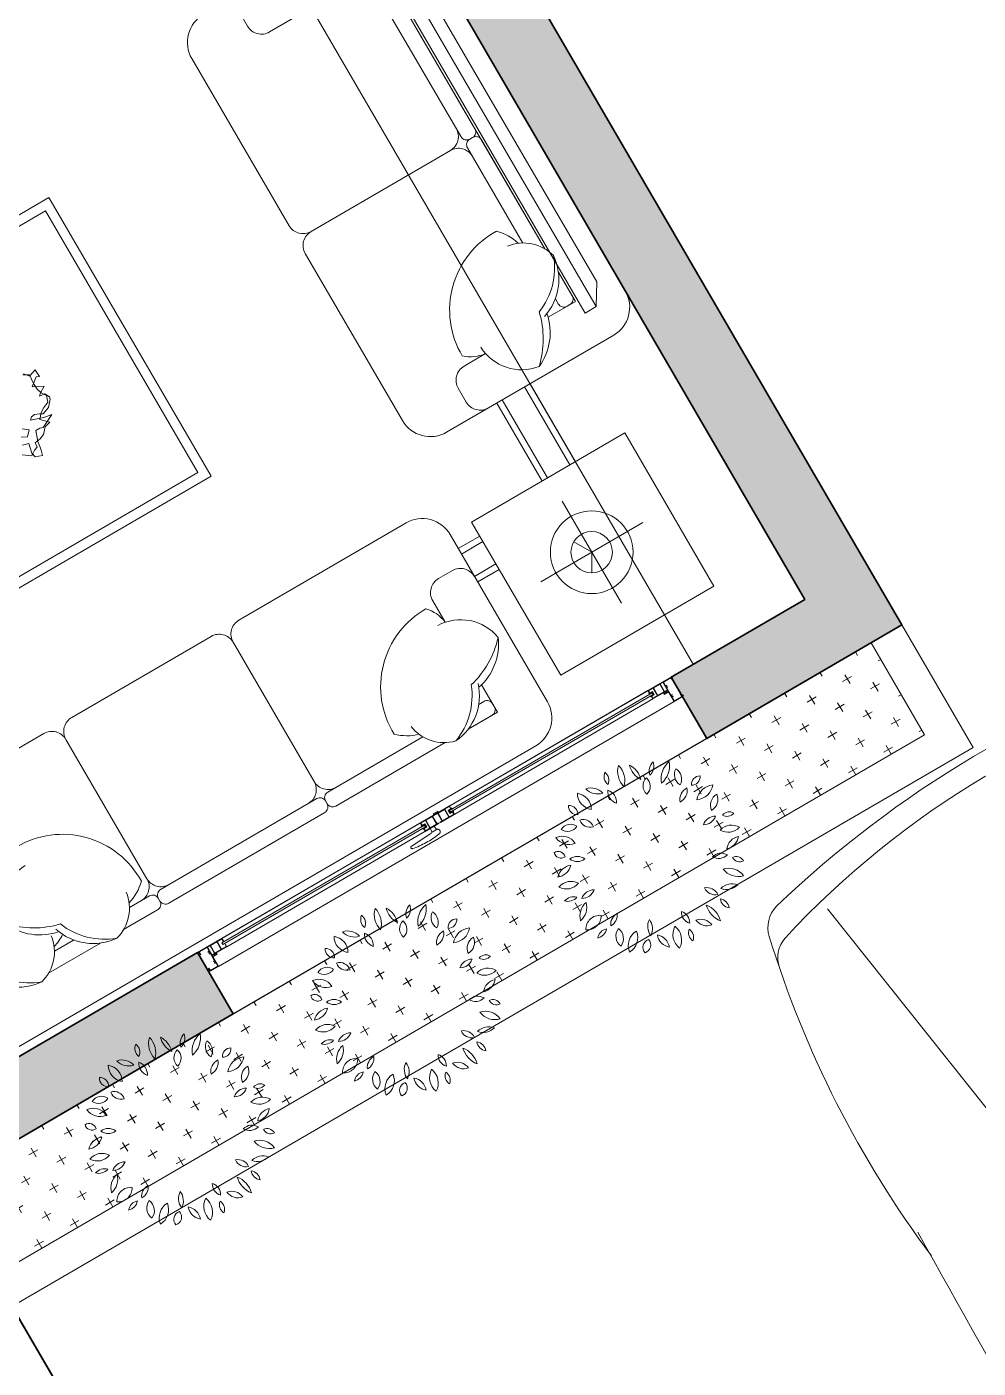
# Model space of a CAD drawing. Header units: millimetres. Extents: x 567980 to 569372, y 2065777 to 2066674.
# Drawn here: x 568859.569 to 568862.52, y 2066260.323 to 2066264.485 of the extents above; entities that cross this region are included whole.
import ezdxf

# ---------------------------------------------------------------- set-up
doc = ezdxf.new("R2010")
doc.units = ezdxf.units.MM
doc.linetypes.add('HIDDEN', pattern=[0.75, 0.5, -0.25])
for name, color, linetype, lineweight in [('A-DIM', 251, 'Continuous', 15), ('A-HATCH', 251, 'Continuous', 5), ('A-TUONG', 255, 'Continuous', 35), ('E- THAY', 9, 'Continuous', 20), ('E-NoiThat', 32, 'Continuous', 9), ('i_Cay', 114, 'Continuous', 13), ('i_Hatch', 250, 'Continuous', 13), ('i_ThietBi', 32, 'Continuous', 13), ('LD-CUA', 146, 'Continuous', 13), ('LD-KHUAT', 33, 'HIDDEN', 9), ('LD-THAY', 9, 'Continuous', 13)]:
    doc.layers.add(name, color=color, linetype=linetype, lineweight=lineweight)

# ---------------------------------------------------------------- blocks, each defined once
blk = doc.blocks.new('mb-cay40')
at = {"color": 0, "linetype": 'ByBlock'}
for centre, radius, start, end in [((-299.6, 710.3), 100.2, 149.47372, 231.75859), ((-447.9, 682.5), 100.2, 329.47372, 51.75859), ((-230.7, 779.4), 98.1, 192.30595, 259.6849), ((-344.1, 662), 98.1, 12.30595, 79.6849), ((-136.2, 736.9), 62.9, 125.40933, 202.71009), ((-230.7, 763.9), 62.9, 305.40933, 22.71009), ((16.3, 684.3), 136.5, 133.81169, 194.30773), ((-210.5, 749), 136.5, 313.81169, 14.30773), ((112.7, 711.3), 137.2, 163.46423, 212.79056), ((-134.2, 676.1), 137.2, 343.46423, 32.79056), ((-426.9, 693.8), 54.1, 146.81507, 244.01934), ((-495.9, 674.7), 54.1, 326.81507, 64.01934), ((-147.5, 637.8), 79.7, 145.52479, 220.83273), ((-273.4, 630.8), 79.7, 325.52479, 40.83273), ((138.4, 615.5), 80.6, 104.10036, 168.46502), ((39.7, 709.8), 80.6, 284.10036, 348.46502), ((-541.5, 596.8), 98.1, 183.31893, 263.19037), ((-651.1, 493.7), 98.1, 3.31893, 83.19037), ((-554.2, 555.7), 69.9, 25.45365, 116.6852), ((-522.5, 648.1), 69.9, 205.45365, 296.6852), ((-390.4, 597.1), 66.9, 168.8066, 257.6391), ((-470.3, 544.7), 66.9, 348.8066, 77.6391), ((48.9, 562.1), 68.8, 103.89139, 198.90395), ((-32.7, 606.6), 68.8, 283.89139, 18.90395), ((230.4, 506), 141.4, 100.3005, 160.44765), ((71.9, 692.4), 141.4, 280.3005, 340.44765), ((260, 521), 76.9, 122.58173, 207.17999), ((150.2, 550.6), 76.9, 302.58173, 27.17999), ((-653.7, 503), 44.2, 163.49335, 274.46973), ((-692.7, 471.4), 44.2, 343.49335, 94.46973), ((-620.4, 356.9), 75.8, 22.57231, 98.33354), ((-561.4, 461), 75.8, 202.57231, 278.33354), ((213.1, 368.7), 79.6, 86.02822, 161.36976), ((143.1, 473.5), 79.6, 266.02822, 341.36976), ((299.7, 426), 53.5, 59.98145, 155.66759), ((277.7, 494.4), 53.5, 239.98145, 335.66759), ((-680.1, 301.4), 101.7, 69.72014, 135.64891), ((-717.6, 467.9), 101.7, 249.72014, 315.64891), ((319.9, 283.6), 110.2, 64.73526, 140.57812), ((281.8, 453.3), 110.2, 244.73526, 320.57812), ((-743.4, 226), 96, 30.94824, 110.57839), ((-694.8, 365.2), 96, 210.94824, 290.57839), ((359.2, 242.1), 79.1, 90.25287, 173.52208), ((280.3, 330.1), 79.1, 270.25287, 353.52208), ((-766.5, 152.4), 75.6, 44.25765, 108.59266), ((-736.5, 276.8), 75.6, 224.25765, 288.59266), ((-637.6, 118.6), 83.9, 60.50948, 129.29199), ((-649.5, 256.6), 83.9, 240.50948, 309.29199), ((243, 141), 78, 58.87476, 131.21352), ((231.9, 266.5), 78, 238.87476, 311.21352), ((344, 142), 53.6, 28.19814, 112.19179), ((371, 217), 53.6, 208.19814, 292.19179), ((-787.2, 176.3), 110.8, 280.87616, 345.44791), ((-659.1, 39.6), 110.8, 100.87616, 165.44791), ((292.5, 25.2), 97.6, 29.1952, 106.7189), ((349.7, 166.4), 97.6, 209.1952, 286.7189), ((-689.6, -39.1), 87.4, 54.97446, 151.37923), ((-716.2, 74.2), 87.4, 234.97446, 331.37923), ((158.9, -75), 77.3, 28.80716, 103.91988), ((208.1, 37.3), 77.3, 208.80716, 283.91988), ((313.8, -58.6), 90.4, 71.37117, 141.75354), ((271.7, 82.9), 90.4, 251.37117, 321.75354), ((-674.8, -123.2), 70, 71.81925, 140.08176), ((-706.7, -11.8), 70, 251.81925, 320.08176), ((-551.5, -83), 75, 87.17243, 157.23647), ((-616.9, 20.9), 75, 267.17243, 337.23647), ((243.5, -118.1), 50.7, 359.25572, 87.62866), ((296.2, -68.1), 50.7, 179.25572, 267.62866), ((-557.2, -163.3), 78, 113.47529, 203.45596), ((-659.8, -122.8), 78, 293.47529, 23.45596), ((-604.8, -147.2), 106.6, 271.63276, 352.02679), ((-496.2, -268.5), 106.6, 91.63276, 172.02679), ((-341.9, -220.9), 95.9, 122.88731, 186.72533), ((-489.2, -151.6), 95.9, 302.88731, 6.72533), ((69.9, -150.8), 70.3, 173.64998, 254.65145), ((-18.6, -210.9), 70.3, 353.64998, 74.65145), ((132.9, -213), 116.1, 6.54869, 76.89113), ((274.6, -86.6), 116.1, 186.54869, 256.89113), ((-472.9, -293.5), 49.3, 76.54191, 193.47743), ((-509.3, -257.1), 49.3, 256.54191, 13.47743), ((-314.3, -280.8), 91.1, 159.11699, 230.36062), ((-457.4, -318.4), 91.1, 339.11699, 50.36062), ((-132.5, -236.1), 75.4, 148.78766, 221.59771), ((-253.3, -247.1), 75.4, 328.78766, 41.59771), ((99.9, -278), 148, 165.20711, 218.32175), ((-159.3, -332), 148, 345.20711, 38.32175), ((113.4, -289.9), 96.7, 38.69621, 106.24154), ((161.8, -136.6), 96.7, 218.69621, 286.24154), ((-220.2, -348.5), 108.7, 122.11699, 201.72753), ((-378.9, -296.7), 108.7, 302.11699, 21.72753), ((-170.5, -363.9), 62.5, 129.74751, 206.0709), ((-266.7, -343.3), 62.5, 309.74751, 26.0709), ((-159.8, -372.2), 84.6, 5.31956, 80.41897), ((-61.5, -281), 84.6, 185.31956, 260.41897), ((110.4, -276.4), 64.3, 156.77542, 231.28797), ((11, -301.2), 64.3, 336.77542, 51.28797)]:
    blk.add_arc(centre, radius, start, end, dxfattribs=at)
blk = doc.blocks.new('tv')
at = {"layer": 'i_ThietBi'}
for points in [[(-124298533.7, 101887768.1), (-124300227.4, 101887768.1), (-124300277.4, 101887728.1), (-124298468.4, 101887728.1)], [(-124298468.4, 101887688.1), (-124300277.4, 101887688.1), (-124300277.4, 101887728.1), (-124298468.4, 101887728.1)]]:
    blk.add_lwpolyline(points, close=True, dxfattribs=at)
blk = doc.blocks.new('kkkk')
h = blk.add_hatch(color=250)
edge = h.paths.add_edge_path()
edge.add_line((333058.8, 105336.6), (333060.3, 105336.6))
edge.add_line((333060.3, 105336.6), (333060.3, 105341.6))
edge.add_line((333060.3, 105341.6), (333061.8, 105341.6))
edge.add_line((333061.8, 105341.6), (333061.8, 105371.6))
edge.add_line((333061.8, 105371.6), (333027.5, 105371.6))
edge.add_line((333027.5, 105371.6), (333027.5, 105386.6))
edge.add_line((333027.5, 105386.6), (333022.2, 105386.6))
edge.add_line((333022.2, 105386.6), (333022.2, 105383.6))
edge.add_line((333022.2, 105383.6), (333023.7, 105383.6))
edge.add_line((333023.7, 105383.6), (333023.7, 105385.1))
edge.add_line((333023.7, 105385.1), (333026, 105385.1))
edge.add_line((333026, 105385.1), (333026, 105378.1))
edge.add_line((333026, 105378.1), (333023.7, 105378.1))
edge.add_line((333023.7, 105378.1), (333023.7, 105379.6))
edge.add_line((333023.7, 105379.6), (333022.2, 105379.6))
edge.add_line((333022.2, 105379.6), (333022.2, 105376.6))
edge.add_line((333022.2, 105376.6), (333026, 105376.6))
edge.add_line((333026, 105376.6), (333026, 105371.6))
edge.add_line((333026, 105371.6), (332991.8, 105371.6))
edge.add_line((332991.8, 105371.6), (332991.8, 105341.6))
edge.add_line((332991.8, 105341.6), (332993.3, 105341.6))
edge.add_line((332993.3, 105341.6), (332993.3, 105336.6))
edge.add_line((332993.3, 105336.6), (332994.8, 105336.6))
edge.add_line((332994.8, 105336.6), (332994.8, 105341.6))
edge.add_line((332994.8, 105341.6), (333002.3, 105341.6))
edge.add_line((333002.3, 105341.6), (333002.3, 105343.1))
edge.add_line((333002.3, 105343.1), (332993.3, 105343.1))
edge.add_line((332993.3, 105343.1), (332993.3, 105370.1))
edge.add_line((332993.3, 105370.1), (333006.9, 105370.1))
edge.add_arc((333010, 105367.6), 3.97, 141.5226, 210)
edge.add_line((333006.6, 105365.7), (333007.9, 105366.4))
edge.add_arc((333010, 105367.6), 2.47, -390, -150, ccw=False)
edge.add_line((333012.1, 105366.4), (333013.4, 105365.7))
edge.add_arc((333010, 105367.6), 3.97, -30, 38.4774)
edge.add_line((333013.1, 105370.1), (333040.4, 105370.1))
edge.add_arc((333043.5, 105367.6), 3.97, 141.5226, 210)
edge.add_line((333040.1, 105365.7), (333041.4, 105366.4))
edge.add_arc((333043.5, 105367.6), 2.47, -390, -150, ccw=False)
edge.add_line((333045.6, 105366.4), (333046.9, 105365.7))
edge.add_arc((333043.5, 105367.6), 3.97, -30, 38.4774)
edge.add_line((333046.6, 105370.1), (333060.3, 105370.1))
edge.add_line((333060.3, 105370.1), (333060.3, 105343.1))
edge.add_line((333060.3, 105343.1), (333051.3, 105343.1))
edge.add_line((333051.3, 105343.1), (333051.3, 105341.6))
edge.add_line((333051.3, 105341.6), (333058.8, 105341.6))
edge.add_line((333058.8, 105341.6), (333058.8, 105336.6))
blk.add_lwpolyline([(333026, 105378.1), (333026, 105385.1), (333023.7, 105385.1), (333023.7, 105383.6), (333022.2, 105383.6), (333022.2, 105386.6), (333027.5, 105386.6), (333027.5, 105371.6), (333061.8, 105371.6), (333061.8, 105341.6), (333060.3, 105341.6), (333060.3, 105336.6), (333058.8, 105336.6), (333058.8, 105341.6), (333051.3, 105341.6), (333051.3, 105343.1), (333060.3, 105343.1), (333060.3, 105370.1), (333046.6, 105370.1, -0.30801), (333046.9, 105365.7), (333045.6, 105366.4, 1.732051), (333041.4, 105366.4), (333040.1, 105365.7, -0.30801), (333040.4, 105370.1), (333013.1, 105370.1, -0.30801), (333013.4, 105365.7), (333012.1, 105366.4, 1.732051), (333007.9, 105366.4), (333006.6, 105365.7, -0.30801), (333006.9, 105370.1), (332993.3, 105370.1), (332993.3, 105343.1), (333002.3, 105343.1), (333002.3, 105341.6), (332994.8, 105341.6), (332994.8, 105336.6), (332993.3, 105336.6), (332993.3, 105341.6), (332991.8, 105341.6), (332991.8, 105371.6), (333026, 105371.6), (333026, 105376.6), (333022.2, 105376.6), (333022.2, 105379.6), (333023.7, 105379.6), (333023.7, 105378.1)], format="xyb", close=True)
blk = doc.blocks.new('ccccc')
h = blk.add_hatch(color=250)
h.paths.add_polyline_path([(333034.3, 105325.3), (333084.3, 105325.3), (333084.3, 105326.8), (333077.7, 105326.8), (333077.7, 105353.8), (333084.3, 105353.8), (333084.3, 105355.3), (333034.3, 105355.3), (333034.3, 105346.7), (333035.8, 105346.7), (333035.8, 105353.8), (333052.1, 105353.8), (333052.1, 105326.8), (333035.8, 105326.8), (333035.8, 105333.9), (333034.3, 105333.9)])
h.paths.add_polyline_path([(333053.6, 105326.8), (333053.6, 105353.8), (333076.2, 105353.8), (333076.2, 105326.8)], flags=16)
for p, q in [((333052.1, 105353.8), (333052.1, 105326.8)), ((333053.6, 105353.8), (333053.6, 105326.8)), ((333076.2, 105353.8), (333076.2, 105326.8)), ((333077.7, 105353.8), (333077.7, 105326.8)), ((333084.3, 105355.3), (333084.3, 105353.8)), ((333034.3, 105346.7), (333035.8, 105346.7)), ((333034.3, 105333.9), (333035.8, 105333.9)), ((333084.3, 105326.8), (333084.3, 105325.3))]:
    blk.add_line(p, q)
for points in [[(333084.3, 105355.3), (333034.3, 105355.3), (333034.3, 105346.7)], [(333052.1, 105353.8), (333035.8, 105353.8), (333035.8, 105346.7)], [(333076.2, 105353.8), (333053.6, 105353.8)], [(333084.3, 105353.8), (333077.7, 105353.8)], [(333034.3, 105333.9), (333034.3, 105325.3), (333084.3, 105325.3)], [(333035.8, 105333.9), (333035.8, 105326.8), (333052.1, 105326.8)], [(333053.6, 105326.8), (333076.2, 105326.8)], [(333077.7, 105326.8), (333084.3, 105326.8)]]:
    blk.add_lwpolyline(points)
blk = doc.blocks.new('dasdsd')
at = {"linetype": 'HIDDEN', "ltscale": 0.05}
for p, q in [((-9.6, -15.9), (-9.6, 0)), ((9.6, 0), (-9.6, 0)), ((9.6, -15.9), (9.6, 0)), ((-16.3, -18.9), (-107.9, -23.1)), ((-10.5, -16.1), (-15.5, -18.7)), ((9.6, -15.9), (-9.6, -15.9))]:
    blk.add_line(p, q, dxfattribs=at)
for centre, radius, start, end in [((-106.3, -28.1), 5.22, 108.2433, 251.7567), ((-41, 286.6), 326.6, 258.1752, 278.8996), ((-16.3, -17), 1.95, 270, 297.1927), ((-9.6, -17.9), 1.95, 90, 117.1927), ((9.6, -26), 10.1, 270, 90)]:
    blk.add_arc(centre, radius, start, end, dxfattribs=at)
blk = doc.blocks.new('fffsf')
h = blk.add_hatch(color=250)
h.paths.add_polyline_path([(333183.8, 105395.8), (333133.8, 105395.8), (333133.8, 105394.3), (333140.5, 105394.3), (333140.5, 105367.3), (333133.8, 105367.3), (333133.8, 105364.3), (333118.8, 105364.3), (333118.8, 105361.3), (333135.3, 105361.3), (333135.3, 105365.8), (333183.8, 105365.8), (333183.8, 105374.4), (333182.3, 105374.4), (333182.3, 105367.3), (333166, 105367.3), (333166, 105394.3), (333182.3, 105394.3), (333182.3, 105387.2), (333183.8, 105387.2)])
h.paths.add_polyline_path([(333164.5, 105394.3), (333164.5, 105367.3), (333142, 105367.3), (333142, 105394.3)], flags=16)
for p, q in [((333133.8, 105395.8), (333133.8, 105394.3)), ((333140.5, 105394.3), (333140.5, 105367.3)), ((333142, 105394.3), (333142, 105367.3)), ((333164.5, 105394.3), (333164.5, 105367.3)), ((333166, 105394.3), (333166, 105367.3)), ((333183.8, 105387.2), (333182.3, 105387.2)), ((333183.8, 105374.4), (333182.3, 105374.4))]:
    blk.add_line(p, q)
for points in [[(333133.8, 105395.8), (333183.8, 105395.8), (333183.8, 105387.2)], [(333133.8, 105394.3), (333140.5, 105394.3)], [(333142, 105394.3), (333164.5, 105394.3)], [(333166, 105394.3), (333182.3, 105394.3), (333182.3, 105387.2)], [(333183.8, 105374.4), (333183.8, 105365.8), (333135.3, 105365.8), (333135.3, 105361.3), (333118.8, 105361.3)], [(333133.8, 105367.3), (333133.8, 105364.3), (333118.8, 105364.3), (333118.8, 105361.3)], [(333140.5, 105367.3), (333133.8, 105367.3)], [(333164.5, 105367.3), (333142, 105367.3)], [(333182.3, 105374.4), (333182.3, 105367.3), (333166, 105367.3)]]:
    blk.add_lwpolyline(points)
blk = doc.blocks.new('*U485')
for points in [[(88.4, 82.2), (88.4, 80.6), (77.2, 80.6), (77.2, 69.4), (88.4, 69.4), (88.4, 67.8, 0.240391), (91.1, 72), (80.2, 72), (80.2, 78), (91.1, 78, 0.240391)], [(799.6, 82.2), (799.6, 80.6), (810.8, 80.6), (810.8, 69.4), (799.6, 69.4), (799.6, 67.8, -0.240391), (796.9, 72), (807.8, 72), (807.8, 78), (796.9, 78, -0.240391)], [(905.4, 82.2), (905.4, 80.6), (894.2, 80.6), (894.2, 69.4), (905.4, 69.4), (905.4, 67.8, 0.240391), (908.2, 72), (897.2, 72), (897.2, 78), (908.2, 78, 0.240391)]]:
    blk.add_hatch(color=250).paths.add_polyline_path(points)
for p, q in [((850, 90), (44.5, 90)), ((850, 90), (88, 90)), ((855, 90), (1617, 90)), ((88, 60), (850, 60)), ((1617, 60), (855, 60)), ((35, 20), (1670, 20))]:
    blk.add_line(p, q)
for points in [[(88.4, 82.2), (88.4, 80.6), (77.2, 80.6), (77.2, 69.4), (88.4, 69.4), (88.4, 67.8, 0.240391), (91.1, 72), (80.2, 72), (80.2, 78), (91.1, 78, 0.240391)], [(799.6, 82.2), (799.6, 80.6), (810.8, 80.6), (810.8, 69.4), (799.6, 69.4), (799.6, 67.8, -0.240391), (796.9, 72), (807.8, 72), (807.8, 78), (796.9, 78, -0.240391)], [(905.4, 82.2), (905.4, 80.6), (894.2, 80.6), (894.2, 69.4), (905.4, 69.4), (905.4, 67.8, 0.240391), (908.2, 72), (897.2, 72), (897.2, 78), (908.2, 78, 0.240391)]]:
    blk.add_lwpolyline(points, format="xyb", close=True)
for points in [[(807.8, 72), (80.2, 72), (80.2, 78), (807.8, 78)], [(897.2, 72), (1624.8, 72), (1624.8, 78), (897.2, 78)]]:
    blk.add_lwpolyline(points, close=True)
at = {"rotation": 270}
blk.add_blockref('kkkk', (-105336.6, 333081.8), dxfattribs=at)
at = {"xscale": -1}
for name, p, rotation in [('ccccc', (333122.3, -105265.3), 359.9999999999902), ('fffsf', (-332278.8, 105455.8), 180.0000000001608), ('kkkk', (107041.6, 333081.8), 90)]:
    blk.add_blockref(name, p, dxfattribs=dict(at, rotation=rotation))
for p in [(-332234.3, -105265.3), (-331417.3, -105265.3)]:
    blk.add_blockref('ccccc', p)
at = {"xscale": -0.8000000000000002, "yscale": 0.8, "zscale": 0.8}
blk.add_blockref('dasdsd', (880, 60), dxfattribs=at)
blk = doc.blocks.new('sf2')
at = {"layer": 'E-NoiThat'}
for p, q in [((-123893881.8, 101810474), (-123893331.8, 101810474)), ((-123893881.8, 101809924), (-123893881.8, 101810474)), ((-123893331.8, 101810474), (-123893331.8, 101809924)), ((-123893881.8, 101810094), (-123893958.9, 101810094)), ((-123893881.8, 101810074), (-123893958.9, 101810074)), ((-123893881.8, 101809994), (-123893958.9, 101809994)), ((-123893881.8, 101809974), (-123893958.9, 101809974)), ((-123893331.8, 101809924), (-123893881.8, 101809924)), ((-123893628.9, 101809644), (-123893628.9, 101809924)), ((-123893608.9, 101809644), (-123893608.9, 101809924)), ((-123893528.9, 101809644), (-123893528.9, 101809924)), ((-123893508.9, 101809644), (-123893508.9, 101809924)), ((-123895508.9, 101809394), (-123894508.9, 101809394)), ((-123894508.9, 101809394), (-123894508.9, 101808394)), ((-123895478.9, 101809364), (-123894538.9, 101809364)), ((-123894538.9, 101809364), (-123894538.9, 101808424)), ((-123894982.4, 101809042.7), (-123894958, 101809060)), ((-123894958, 101809060), (-123894951.5, 101809055.3)), ((-123894953.1, 101809053), (-123894949.9, 101809068)), ((-123894946.6, 101809021.9), (-123894953.1, 101809053)), ((-123894951.5, 101809055.3), (-123894941.8, 101809049.6)), ((-123894949.9, 101809068), (-123894928.7, 101809076.1)), ((-123894928.7, 101809076.1), (-123894923.8, 101809060)), ((-123894923.8, 101809060), (-123894922.2, 101809053)), ((-123894922.2, 101809053), (-123894919, 101809031.1)), ((-123894966.2, 101809017.3), (-123894946.6, 101809021.9)), ((-123894941.8, 101809049.6), (-123894930.4, 101809045)), ((-123894930.4, 101809045), (-123894928.7, 101809032.3)), ((-123894928.7, 101809032.3), (-123894928.7, 101809030)), ((-123894928.7, 101809030), (-123894909.2, 101809027.7)), ((-123894919, 101809031.1), (-123894907.6, 101808998.9)), ((-123894909.2, 101809027.7), (-123894892.9, 101809020.8)), ((-123894892.9, 101809020.8), (-123894876.6, 101809003.5)), ((-123894956.7, 101808993.4), (-123894940, 101809002)), ((-123894924.8, 101808985.9), (-123894941.5, 101808973)), ((-123894940, 101809002), (-123894924.8, 101808985.9)), ((-123894907.6, 101808998.9), (-123894892.9, 101808998.9)), ((-123894865.2, 101808975.8), (-123894905.9, 101808962)), ((-123894892.9, 101808998.9), (-123894883.1, 101809002.3)), ((-123894883.1, 101809002.3), (-123894839.2, 101808980.4)), ((-123894857.1, 101808997.7), (-123894879.9, 101808974.7)), ((-123894879.9, 101808974.7), (-123894865.2, 101808958.5)), ((-123894876.6, 101809003.5), (-123894857.1, 101808997.7)), ((-123894839.2, 101808980.4), (-123894865.2, 101808975.8)), ((-123894905.9, 101808962), (-123894897.8, 101808955.1)), ((-123894897.8, 101808955.1), (-123894886.4, 101808952.8)), ((-123894886.4, 101808952.8), (-123894871.8, 101808959.7)), ((-123894871.8, 101808959.7), (-123894862, 101808965.5)), ((-123894865.2, 101808958.5), (-123894850.6, 101808949.3)), ((-123894862, 101808965.5), (-123894837.6, 101808956.2)), ((-123894850.6, 101808949.3), (-123894831.1, 101808941.2)), ((-123894837.6, 101808956.2), (-123894819.7, 101808936.6)), ((-123894831.1, 101808941.2), (-123894824.5, 101808920.5)), ((-123894818, 101808929.7), (-123894826.2, 101808913.6)), ((-123894819.7, 101808936.6), (-123894818, 101808929.7)), ((-123894816.4, 101808892.8), (-123894849, 101808875.6)), ((-123894826.2, 101808913.6), (-123894844.1, 101808912.4)), ((-123894844.1, 101808912.4), (-123894835.9, 101808904.4)), ((-123894839.2, 101808889.4), (-123894840.8, 101808868.6)), ((-123894834.3, 101808905.5), (-123894839.2, 101808889.4)), ((-123894835.9, 101808904.4), (-123894816.4, 101808892.8)), ((-123894824.5, 101808920.5), (-123894834.3, 101808905.5)), ((-123894849, 101808875.6), (-123894822.9, 101808854.8)), ((-123894840.8, 101808868.6), (-123894837.6, 101808838.7)), ((-123894822.9, 101808854.8), (-123894813.1, 101808859.4)), ((-123894813.1, 101808859.4), (-123894814.8, 101808841)), ((-123894837.6, 101808838.7), (-123894855.5, 101808828.3)), ((-123894839.2, 101808843.3), (-123894852.2, 101808827.1)), ((-123894831.1, 101808839.8), (-123894839.2, 101808843.3)), ((-123894814.8, 101808834.1), (-123894831.1, 101808839.8)), ((-123894814.8, 101808841), (-123894814.8, 101808834.1)), ((-123894508.9, 101808394), (-123895508.9, 101808394)), ((-123894538.9, 101808424), (-123895478.9, 101808424))]:
    blk.add_line(p, q, dxfattribs=at)
for points in [[(-123893958.9, 101809924, -0.414214), (-123894058.9, 101809824), (-123894658.9, 101809824, -0.414214), (-123894708.9, 101809874, -0.414214), (-123894758.9, 101809824), (-123895258.9, 101809824, -0.414214), (-123895308.9, 101809874, -0.414214), (-123895358.9, 101809824), (-123895958.9, 101809824, -0.414214), (-123896058.9, 101809924), (-123896058.9, 101810524, -0.414214), (-123895958.9, 101810624), (-123894058.9, 101810624, -0.414214), (-123893958.9, 101810524)], [(-123895288.9, 101810474), (-123894728.9, 101810474, -0.414214), (-123894708.9, 101810454), (-123894708.9, 101810444, -0.414214), (-123894728.9, 101810424), (-123895288.9, 101810424, -0.414214), (-123895308.9, 101810444), (-123895308.9, 101810454, -0.414214)], [(-123893808.9, 101809644, 0.414214), (-123893908.9, 101809544), (-123893908.9, 101808944, 0.414214), (-123893858.9, 101808894, 0.404778), (-123893908.9, 101808844), (-123893908.9, 101808244, 0.414214), (-123893808.9, 101808144), (-123893208.9, 101808144, 0.414214), (-123893108.9, 101808244), (-123893108.9, 101809544, 0.414214), (-123893208.9, 101809644)], [(-123893258.9, 101808314), (-123893258.9, 101808874, 0.414214), (-123893278.9, 101808894), (-123893288.9, 101808894, 0.414214), (-123893308.9, 101808874), (-123893308.9, 101808314, 0.414214), (-123893288.9, 101808294), (-123893278.9, 101808294, 0.414214)]]:
    blk.add_lwpolyline(points, format="xyb", close=True, dxfattribs=at)
for points in [[(-123896027, 101810274.5, -0.14773), (-123895880.9, 101810360.4, -0.213343), (-123895752, 101810486.4, -0.178662)], [(-123895901.1, 101810367.3, -0.306663), (-123895752, 101810486.4, -0.30633), (-123895654.5, 101810377.6, 0.872847)], [(-123895757.7, 101810274.5, -0.14773), (-123895611.6, 101810360.4, -0.213343), (-123895482.6, 101810486.4, -0.178662)], [(-123895631.7, 101810367.3, -0.306663), (-123895482.6, 101810486.4, -0.30633), (-123895385.2, 101810377.6, 0.872847)], [(-123895451.1, 101810474), (-123895328.9, 101810474, -0.414214), (-123895308.9, 101810454), (-123895308.9, 101810444, -0.414214), (-123895328.9, 101810424), (-123895400.8, 101810424, -0.414214)], [(-123894297.2, 101810474), (-123894688.9, 101810474, 0.414214), (-123894708.9, 101810454), (-123894708.9, 101810444, 0.414214), (-123894688.9, 101810424), (-123894347.6, 101810424, 0.414214)], [(-123894116.6, 101810367.3, 0.306663), (-123894265.8, 101810486.4, 0.30633), (-123894363.2, 101810377.6, -0.872847)], [(-123893990.7, 101810274.5, 0.14773), (-123894136.8, 101810360.4, 0.213343), (-123894265.8, 101810486.4, 0.178662)], [(-123894128.9, 101810474), (-123894214, 101810474, 0.414214)], [(-123894147, 101810424), (-123894128.9, 101810424, 0.414214), (-123894108.9, 101810444), (-123894108.9, 101810454, 0.414214), (-123894128.9, 101810474)], [(-123895601.4, 101810424), (-123895670.1, 101810424, -0.414214)], [(-123895622, 101810391.8, 0.071865), (-123895663.9, 101810411.3, -7.115464)], [(-123895639.6, 101810151.5, 0.165541), (-123895608.7, 101810085.4, 0.425989), (-123895327.9, 101810371.9, 0.121523), (-123895394.5, 101810411.3, -7.115464)], [(-123895358.9, 101810424, -0.414214), (-123895308.9, 101810374), (-123895308.9, 101809874, -0.414214)], [(-123895258.9, 101810424, 0.414214), (-123895308.9, 101810374)], [(-123894758.9, 101810424, -0.414214), (-123894708.9, 101810374)], [(-123894658.9, 101810424, 0.414214), (-123894708.9, 101810374), (-123894708.9, 101809874, 0.414214)], [(-123894108.8, 101810151.5, -0.165541), (-123894139.7, 101810085.4, -0.425989), (-123894420.5, 101810371.9, -0.121523), (-123894353.8, 101810411.3, 7.115464)], [(-123895614.4, 101810148.4, -0.356772), (-123895757.7, 101810274.5, -0.249542), (-123895627.9, 101810378.3, 9.61688)], [(-123894134, 101810148.4, 0.356772), (-123893990.7, 101810274.5, 0.249542), (-123894120.5, 101810378.3, -9.61688)], [(-123893958.9, 101810074, -0.414214), (-123894008.9, 101810024), (-123894058.9, 101810024, -0.414214), (-123894108.9, 101810074), (-123894108.9, 101810151.5)], [(-123893581.4, 101809494), (-123893658.9, 101809494, -0.414214), (-123893708.9, 101809544), (-123893708.9, 101809594, -0.414214), (-123893658.9, 101809644)], [(-123893584.4, 101809468.9, -0.356772), (-123893458.4, 101809612.2, -0.249542), (-123893354.5, 101809482.4, 9.61688)], [(-123893458.4, 101809612.2, -0.14773), (-123893372.5, 101809466, -0.213343), (-123893246.4, 101809337.1, -0.178662)], [(-123893581.4, 101809494.1, 0.165541), (-123893647.4, 101809463.2, 0.425989), (-123893361, 101809182.4, 0.121523), (-123893321.5, 101809249, -7.115464)], [(-123893365.6, 101809486.2, -0.306663), (-123893246.4, 101809337.1, -0.30633), (-123893355.3, 101809239.7, 0.872847)], [(-123893308.9, 101809455.8), (-123893308.9, 101809474, -0.414214), (-123893288.9, 101809494), (-123893278.9, 101809494, -0.414214), (-123893258.9, 101809474)], [(-123893258.9, 101809474), (-123893258.9, 101809388.8, -0.414214)], [(-123893258.9, 101809305.6), (-123893258.9, 101808294), (-123893658.9, 101808294, 0.414214), (-123893708.9, 101808244), (-123893708.9, 101808194, 0.414214), (-123893658.9, 101808144)], [(-123893258.9, 101809305.6), (-123893258.9, 101808294), (-123893658.9, 101808294, 0.414214), (-123893708.9, 101808244), (-123893708.9, 101808194, 0.414214), (-123893658.9, 101808144)], [(-123893258.9, 101809305.6), (-123893258.9, 101808914, -0.414214), (-123893278.9, 101808894), (-123893288.9, 101808894, -0.414214), (-123893308.9, 101808914), (-123893308.9, 101809255.3, -0.414214)], [(-123893358.9, 101808894, 0.414214), (-123893308.9, 101808944, -1)], [(-123893358.9, 101808894, -0.414214), (-123893308.9, 101808844, 1)]]:
    blk.add_lwpolyline(points, format="xyb", dxfattribs=at)
for points in [[(-123895534.3, 101810474), (-123895720.5, 101810474)], [(-123894108.9, 101810375.7), (-123894108.9, 101810474), (-123894214, 101810474)], [(-123893606.8, 101810375.1), (-123893606.8, 101810009.1)], [(-123893606.8, 101810192.1), (-123893638.9, 101810247.7)], [(-123893789.8, 101810192.1), (-123893423.8, 101810192.1)], [(-123893606.8, 101810192.1), (-123893638.9, 101810136.6)], [(-123893357.1, 101809494), (-123893258.9, 101809494), (-123893258.9, 101809388.8)], [(-123893858.9, 101808894), (-123893358.9, 101808894)]]:
    blk.add_lwpolyline(points, dxfattribs=at)
for radius in [128.3, 64.2]:
    blk.add_circle((-123893606.8, 101810192.1), radius, dxfattribs=at)
blk = doc.blocks.new('TANG 1 BT1')
at = {"layer": 'A-HATCH'}
h = blk.add_hatch(color=256, dxfattribs=at)
h.dxf.hatch_style = 1
h.paths.add_polyline_path([(7158834.4, 839216.9), (7158834.4, 837891.9), (7159054.4, 837891.9), (7159054.4, 839436.9), (7153914.4, 839436.9), (7153914.4, 839216.9)])
h.paths.add_polyline_path([(7150554.4, 839436.9), (7150554.3, 838368.7), (7150774.3, 838368.7), (7150774.4, 839216.9), (7151514.4, 839216.9), (7151514.4, 839436.9)])
h.paths.add_polyline_path([(7150774.3, 836568.7), (7150554.3, 836568.7), (7150554.4, 835616.9), (7151104.3, 835616.9), (7151104.3, 835319.5), (7151324.3, 835319.5), (7151324.3, 835616.9), (7152824.3, 835616.9), (7152824.3, 833426.9), (7152714.3, 833426.9), (7152714.3, 833316.9), (7152934.3, 833316.9), (7152934.3, 835726.9), (7150774.4, 835726.9)])
h.paths.add_polyline_path([(7151324.3, 834519.5), (7151104.3, 834519.5), (7151104.3, 832826.9), (7151324.3, 832826.9), (7151324.3, 833316.9), (7151914.3, 833316.9), (7151914.3, 833426.9), (7151324.3, 833426.9)])
h.paths.add_polyline_path([(7158834.4, 835616.9), (7158834.4, 834616.9), (7159054.4, 834616.9), (7159054.4, 835946.9), (7159054.4, 837091.9), (7158834.4, 837091.9), (7158834.4, 836041.9), (7158234.4, 836041.9), (7158234.4, 835726.9), (7156074.4, 835726.9), (7156074.4, 835616.9)])
h.paths.add_polyline_path([(7158834.4, 835726.9), (7158289.4, 835726.9), (7158289.4, 835986.9), (7158834.4, 835986.9)], flags=16)
h.paths.add_polyline_path([(7158434.4, 831596.9), (7158434.4, 831391.9), (7158834.4, 831391.9), (7158834.4, 827616.9), (7158354.3, 827616.9), (7158354.3, 827396.9), (7159054.4, 827396.9), (7159054.4, 832816.9), (7158834.4, 832816.9), (7158834.4, 831816.9), (7156074.4, 831816.9), (7156074.4, 831596.9)])
h.paths.add_polyline_path([(7158834.4, 831596.9), (7158834.4, 831446.9), (7158489.4, 831446.9), (7158489.4, 831596.9)], flags=16)
h.paths.add_polyline_path([(7152934.3, 831706.9), (7152934.3, 831816.9), (7151324.3, 831816.9), (7151324.3, 831926.9), (7151104.3, 831926.9), (7151104.3, 831816.9), (7150554.4, 831816.9), (7150554.4, 830866.9), (7150774.4, 830866.9), (7150774.4, 831706.9)])
h.paths.add_polyline_path([(7150554.4, 828526.9), (7150774.4, 828526.9), (7150774.4, 830066.9), (7150554.4, 830066.9)])
h.paths.add_polyline_path([(7151704.4, 827396.9), (7152404.2, 827396.9), (7152404.2, 827616.9), (7150774.4, 827616.9), (7150774.4, 827726.9), (7150554.4, 827726.9), (7150554.4, 827616.9), (7150554.4, 827396.9), (7151404.4, 827396.9), (7151404.4, 827396.9)])
h.paths.add_polyline_path([(7154604.6, 827616.9), (7154604.6, 827396.9), (7155304.4, 827396.9), (7155304.4, 827396.9), (7155604.4, 827396.9), (7156654.4, 827396.9), (7156654.4, 827616.9)])
h.paths.add_polyline_path([(7150304.3, 831816.9), (7150304.3, 831196.9), (7150554.3, 831196.9), (7150554.3, 831306.9), (7150414.3, 831306.9), (7150414.3, 831706.9), (7150554.3, 831706.9), (7150554.3, 831816.9)])
h.paths.add_polyline_path([(7150304.3, 836228.5), (7150304.3, 835616.9), (7150554.3, 835616.9), (7150554.3, 835726.9), (7150414.3, 835726.9), (7150414.3, 836118.5), (7150554.4, 836118.5), (7150554.4, 836228.5)])
at = {"layer": 'i_Hatch', "true_color": 0x46cb3a, "transparency": 33554687}
h = blk.add_hatch(dxfattribs=at)
h.set_pattern_fill('CROSS', color=95, scale=10, double=1)
h.set_pattern_definition([(360, (131342142.553, -101073087.09), (63.5, 63.5), [31.75, -95.25]), (90, (131342158.43, -101073102.96), (-63.5, 63.5), [31.75, -95.25])])
h.paths.add_polyline_path([(7155605.4, 827066.9), (7158944.4, 827066.9), (7158944.4, 827396.9), (7155605.4, 827396.9)])
at = {"layer": 'A-TUONG'}
for p, q in [((7159054.4, 827396.9), (7159054.4, 832816.9)), ((7158834.4, 827616.9), (7158834.4, 831391.9)), ((7154604.6, 827616.9), (7156654.4, 827616.9)), ((7156654.4, 827396.9), (7156654.4, 827616.9)), ((7158354.4, 827616.9), (7158834.4, 827616.9)), ((7158354.4, 827616.9), (7158354.4, 827396.9)), ((7154604.6, 827396.9), (7156654.4, 827396.9)), ((7158354.4, 827396.9), (7159054.4, 827396.9))]:
    blk.add_line(p, q, dxfattribs=at)
blk.add_lwpolyline([(7155304.4, 827396.9), (7155604.4, 827396.9), (7155604.4, 826196.9), (7155304.4, 826196.9)], close=True, dxfattribs=at)
at = {"layer": 'E- THAY'}
for points in [[(7156654.4, 827396.9), (7158354.3, 827396.9), (7158354.3, 827616.9), (7156654.4, 827616.9)], [(7155604.4, 827066.9), (7158944.4, 827066.9), (7158944.4, 827396.9), (7155604.4, 827396.9)], [(7155604.4, 826956.9), (7159054.4, 826956.9), (7159054.4, 827396.9), (7155604.4, 827396.9)]]:
    blk.add_lwpolyline(points, close=True, dxfattribs=at)
at = {"layer": 'i_ThietBi'}
blk.add_lwpolyline([(7158834.4, 831391.9), (7158434.4, 831391.9), (7158434.3, 827616.9), (7158834.3, 827616.9)], close=True, dxfattribs=at)
at = {"layer": 'E- THAY', "xscale": -1, "rotation": 180}
blk.add_blockref('sf2', (131051943.3, 102638267.9), dxfattribs=at)
at = {"layer": 'i_Cay', "xscale": 0.5, "yscale": 0.5, "zscale": 0.5}
for p in [(7156432.5, 827073.1), (7157239.1, 827066.9), (7158114.9, 827070.8)]:
    blk.add_blockref('mb-cay40', p, dxfattribs=at)
at = {"layer": 'LD-CUA', "xscale": -1}
blk.add_blockref('*U485', (7158359.4, 827526.9), dxfattribs=at)
at = {"layer": 'LD-KHUAT', "rotation": 270}
blk.add_blockref('tv', (-94728996.2, -123469741), dxfattribs=at)
blk = doc.blocks.new('02PCAR01')
at = {"color": 0, "linetype": 'ByBlock'}
blk.add_line((-6, -20.97), (-40, -15.97), dxfattribs=at)
for centre, radius, start, end in [((-95.47, 0.91), 93.12, 343.0347, 15.8141), ((-111.75, 0.91), 111.76, 346.3976, 12.667), ((-9.37, -25.23), 3.14, 281.3249, 340.8826), ((-6.15, -24.54), 3.14, 283.1156, 344.5941), ((-30.02, 77.89), 108.31, 263.4345, 283.1156), ((-77.24, 1914.53), 1944.6, 267.98775, 271.10976)]:
    blk.add_arc(centre, radius, start, end, dxfattribs=at)
blk = doc.blocks.new('SAN VUON BT A-BT1')
at = {"layer": 'A-DIM'}
blk.add_lwpolyline([(7153386.8, 839436.9), (7161886.9, 839436.9), (7161886.9, 827396.9), (7158436.8, 827396.9), (7158437.8, 826196.9), (7158587.8, 826196.9), (7158587.8, 825596.9), (7154087.9, 825596.9), (7154086.9, 826196.9), (7154236.9, 826196.9), (7154236.8, 827396.9), (7153386.8, 827396.9), (7153386.9, 831196.9), (7153136.8, 831196.9), (7153136.8, 831816.9), (7153336.8, 831816.9), (7153336.8, 835616.9), (7153136.8, 835616.9), (7153136.8, 836228.5), (7153386.9, 836228.5), (7153386.9, 839436.9)], dxfattribs=at)
at = {"layer": 'E- THAY'}
blk.add_lwpolyline([(7153496.9, 839436.9), (7161886.9, 839436.9), (7161886.9, 827396.9), (7158437.8, 827396.9), (7158437.8, 826196.9), (7158587.8, 826196.9), (7158587.8, 825596.9), (7158287.9, 825596.9), (7158287.9, 825296.9), (7154387.9, 825296.9)], dxfattribs=at)
at = {"layer": 'E-NoiThat', "xscale": -30.03147058763129, "yscale": 30.03147058763129, "zscale": 30.03147058763129, "rotation": 270}
blk.add_blockref('02PCAR01', (7161874.3, 826931.5), dxfattribs=at)
blk = doc.blocks.new('MBT1 BT1')
at = {"layer": 'E- THAY'}
blk.add_blockref('SAN VUON BT A-BT1', (-75970.5, 193430.5), dxfattribs=at)
blk.add_blockref('TANG 1 BT1', (-73138, 193430.5), dxfattribs=at)

msp = doc.modelspace()

# ---------------------------------------------------------------- block references
at = {"layer": 'LD-THAY', "xscale": 0.001000000000001394, "yscale": 0.001000000000001394, "zscale": 0.001000000000001394, "rotation": 30.1906983248881}
msp.add_blockref('MBT1 BT1', (563250.8788, 2061816.9073, -0.0003), dxfattribs=at)

# ---------------------------------------------------------------- next in the draw order: block references
msp.add_blockref('MBT1 BT1', (563250.8788, 2061816.9073, -0.0003), dxfattribs=at)

doc.saveas('drawing.dxf')
